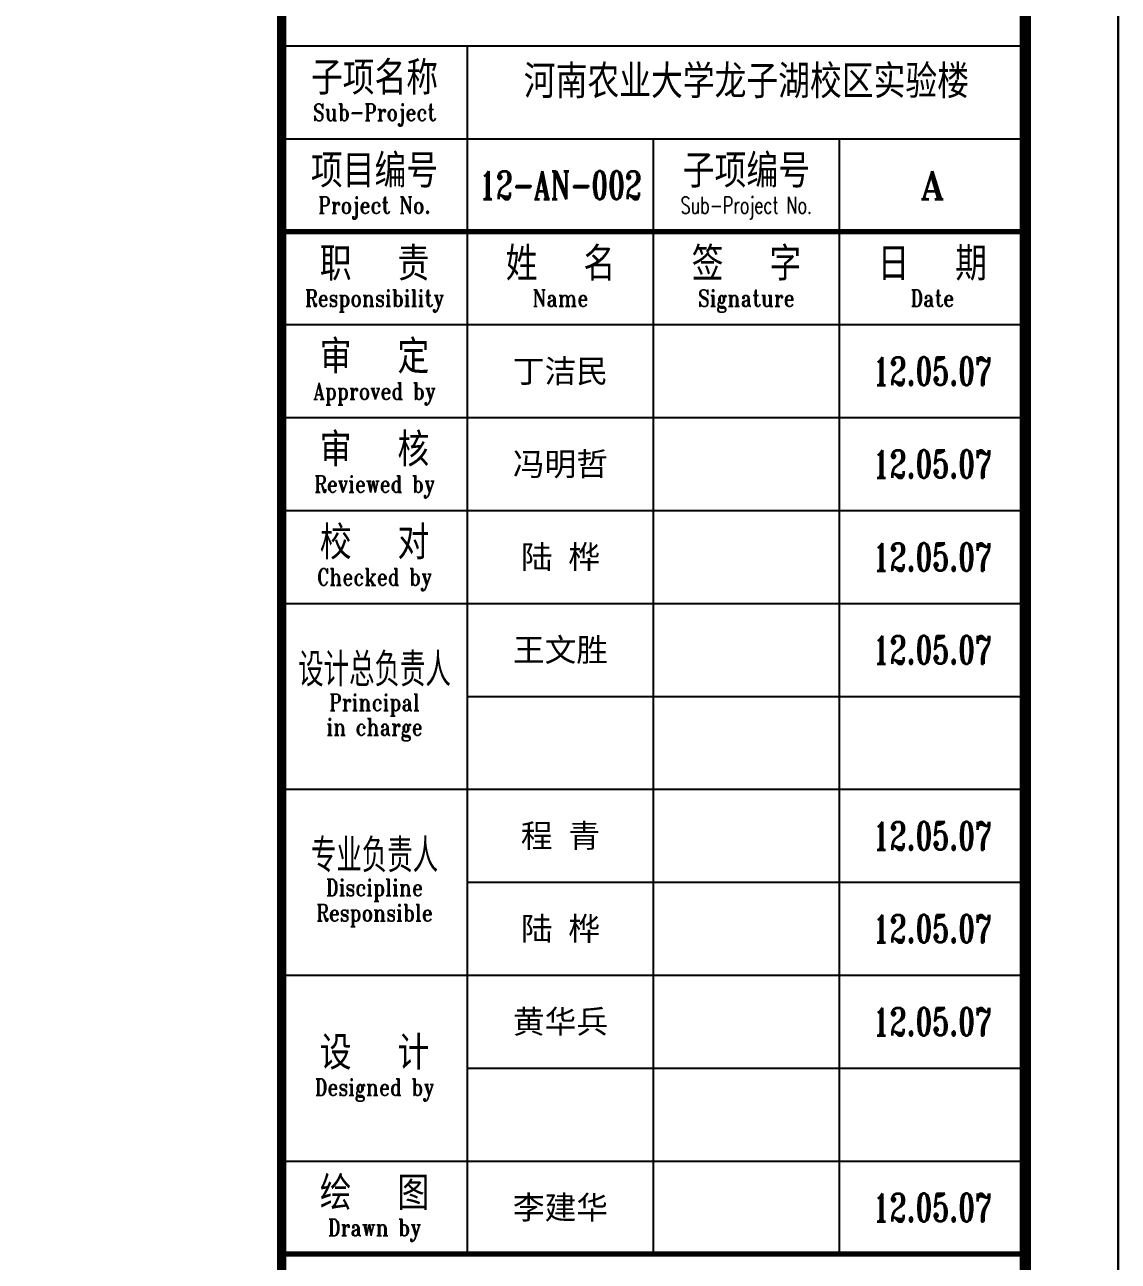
# Model space of a CAD drawing. Extents: x 190999 to 834799, y -200814 to 215286.
# Drawn here: x 654836 to 666599, y 87408 to 100713 of the extents above; entities that cross this region are included whole.
import ezdxf
from ezdxf.enums import TextEntityAlignment as Align

# ---------------------------------------------------------------- set-up
doc = ezdxf.new("R2010")
doc.units = 0
doc.header["$LTSCALE"] = 1000
doc.header["$MEASUREMENT"] = 0
doc.layers.add('图框', color=189, linetype='Continuous')
doc.styles.add('TKZ1_tjhts.shx', font='tjromant.shx', dxfattribs={"bigfont": 'tjhts.shx'})
doc.styles.add('TKZ2_tjkts.shx', font='tjromant.shx', dxfattribs={"bigfont": 'tjkts.shx'})
doc.styles.add('车', font='simhei.ttf')

# ---------------------------------------------------------------- blocks, each defined once
blk = doc.blocks.new('TJAD_TK_A0')
at = {"layer": '图框'}
for p, q in [((2162, -441.7), (2162, 399.3)), ((2072, -154.7), (2152, -154.7)), ((2092, -284.7), (2092, -154.7)), ((2072, -164.7), (2152, -164.7)), ((2112, -284.7), (2112, -164.7)), ((2132, -284.7), (2132, -164.7)), ((2072, -184.7), (2152, -184.7)), ((2072, -194.7), (2152, -194.7)), ((2072, -204.7), (2152, -204.7)), ((2072, -214.7), (2152, -214.7)), ((2092, -224.7), (2152, -224.7)), ((2072, -234.7), (2152, -234.7)), ((2092, -244.7), (2152, -244.7)), ((2072, -254.7), (2152, -254.7)), ((2092, -264.7), (2152, -264.7)), ((2072, -274.7), (2152, -274.7)), ((973, -441.7), (2162, -441.7))]:
    blk.add_line(p, q, dxfattribs=at)
at = {"layer": '图框', "const_width": 1.2}
blk.add_lwpolyline([(2152, -431.7), (2152, 389.3), (998, 389.3), (998, -431.7)], close=True, dxfattribs=at)
at = {"layer": '图框'}
for points, const_width in [([(2072, 389.3), (2072, -431.7)], 1), ([(2072, -174.7), (2152, -174.7)], 0.6), ([(2072, -284.7), (2152, -284.7)], 0.6)]:
    blk.add_lwpolyline(points, dxfattribs=dict(at, const_width=const_width))
at = {"layer": '图框', "style": 'TKZ2_tjkts.shx'}
for s, p in [('子项名称', (2082, -158.16)), ('项目编号', (2082, -168.16)), ('子项编号', (2122, -168.16)), ('职  责', (2082, -178.16)), ('姓  名', (2102, -178.16)), ('签  字', (2122, -178.16)), ('日  期', (2142, -178.16)), ('审  定', (2082, -188.16)), ('审  核', (2082, -198.16)), ('校  对', (2082, -208.16)), ('设  计', (2082, -263.06)), ('绘  图', (2082, -278.16))]:
    blk.add_text(s, height=3.6, dxfattribs=at).set_placement(p, align=Align.MIDDLE_CENTER)
at = {"layer": '图框', "color": 3, "style": 'TKZ1_tjhts.shx'}
for s, height, p in [('河南农业大学龙子湖校区实验楼', 3.6, (2122, -158.54)), ('A', 3, (2142, -169.7))]:
    blk.add_text(s, height=height, dxfattribs=at).set_placement(p, align=Align.MIDDLE_CENTER)
at = {"layer": '图框', "style": 'TKZ2_tjkts.shx'}
for s, height, width, p in [('Sub-Project', 1.8, 0.8, (2082, -161.86)), ('Project No.', 1.8, 0.8, (2082, -171.86)), ('Sub-Project No.', 1.8, 0.7, (2122, -171.86)), ('Responsibility', 1.8, 0.8, (2082, -181.86)), ('Name', 1.8, 0.8, (2102, -181.86)), ('Signature', 1.8, 0.8, (2122, -181.86)), ('Date', 1.8, 0.8, (2142, -181.86)), ('Approved by', 1.8, 0.8, (2082, -191.86)), ('Reviewed by', 1.8, 0.8, (2082, -201.86)), ('Checked by', 1.8, 0.8, (2082, -211.86)), ('设计总负责人', 3.6, 0.8, (2082, -221.83)), ('Principal', 1.8, 0.8, (2082, -225.35)), ('in charge', 1.8, 0.8, (2082, -228)), ('专业负责人', 3.6, 0.8, (2082, -241.83)), ('Discipline', 1.8, 0.8, (2082, -245.28)), ('Responsible', 1.8, 0.8, (2082, -248)), ('Designed by', 1.8, 0.8, (2082, -266.76)), ('Drawn by', 1.8, 0.8, (2082, -281.86))]:
    blk.add_text(s, height=height, dxfattribs=dict(at, width=width)).set_placement(p, align=Align.MIDDLE_CENTER)
at = {"layer": '图框', "color": 3, "style": 'TKZ1_tjhts.shx', "width": 0.7}
blk.add_text('12-AN-002', height=3, dxfattribs=at).set_placement((2102, -169.7), align=Align.MIDDLE_CENTER)
at = {"layer": '图框', "color": 0, "style": '车'}
for s, p in [('丁洁民', (2102, -189.7)), ('冯明哲', (2102, -199.7)), ('陆 桦', (2102, -209.7)), ('王文胜', (2102, -219.7)), ('程 青', (2102, -239.7)), ('陆 桦', (2102, -249.7)), ('黄华兵', (2102, -259.7)), ('李建华', (2102, -279.7))]:
    blk.add_text(s, height=2.5, dxfattribs=at).set_placement(p, align=Align.MIDDLE_CENTER)
at = {"layer": '图框', "color": 0, "style": 'TKZ1_tjhts.shx', "width": 0.7}
for p in [(2142, -189.7), (2142, -199.7), (2142, -209.7), (2142, -219.7), (2142, -239.7), (2142, -249.7), (2142, -259.7), (2142, -279.7)]:
    blk.add_text('12.05.07', height=3, dxfattribs=at).set_placement(p, align=Align.MIDDLE_CENTER)

msp = doc.modelspace()

# ---------------------------------------------------------------- block references
at = {"layer": '图框', "xscale": 100, "yscale": 100, "zscale": 100}
msp.add_blockref('TJAD_TK_A0', (450398.6, 115956.8), dxfattribs=at)
at = {"layer": '图框', "xscale": 100, "yscale": 100, "zscale": 100, "rotation": 270}
msp.add_blockref('TJAD_TK_A0', (710768.8, 253186.5), dxfattribs=at)

doc.saveas('drawing.dxf')
